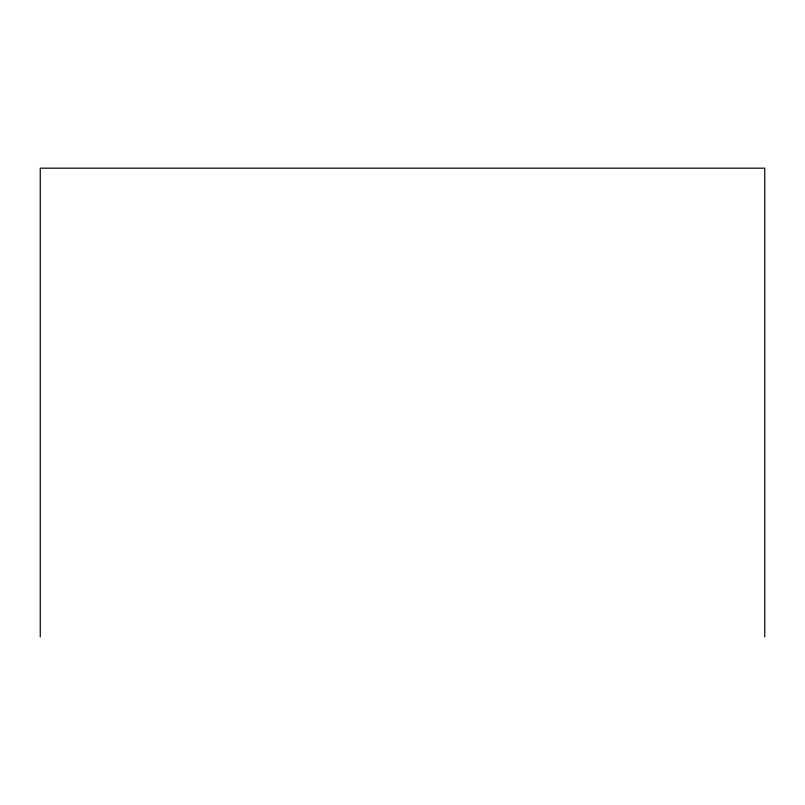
<?xml version="1.0" encoding="UTF-8"?>
<svg xmlns="http://www.w3.org/2000/svg" width="805" height="805" viewBox="0 0 805 805"><rect width="100%" height="100%" fill="white"/><g stroke="black" fill="none" stroke-linecap="round" stroke-linejoin="round"><path stroke-width="1.21" d="M764.75 636.825L764.75 168.175L40.25 168.175L40.25 636.825"/></g></svg>
